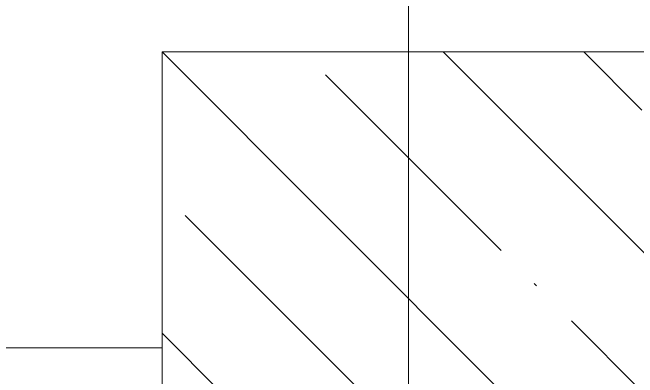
# Model space of a CAD drawing. Header units: millimetres. Extents: x -68946 to 288321, y -402657 to 324925.
# Drawn here: x 126851 to 127485, y -218411 to -218041 of the extents above; entities that cross this region are included whole.
import ezdxf

# ---------------------------------------------------------------- set-up
doc = ezdxf.new("R2010")
doc.units = ezdxf.units.MM
doc.linetypes.add('ADSK_Линия сетки', pattern=[2500, 2000, -250, 0, -250])
for name, color, linetype, lineweight in [('A-FLOR-____-OTLN', 192, 'Continuous', 9), ('S-COLS-____-MCUT', 250, 'Continuous', 25), ('S-COLS-____-OTLN', 250, 'Continuous', 9), ('S-GRID-____-OTLN', 250, 'Continuous', 9)]:
    doc.layers.add(name, color=color, linetype=linetype, lineweight=lineweight)

msp = doc.modelspace()

# ---------------------------------------------------------------- hatches: boundary and pattern name
at = {"layer": 'S-COLS-____-OTLN', "lineweight": 5}
h = msp.add_hatch(dxfattribs=at)
h.set_pattern_fill('FP_19', color=256, style=0, pattern_type=2)
h.set_pattern_definition([(135, (28052.9, -258555.93), (-142.5612, -142.5612), []), (135, (28195.47, -258555.93), (-142.5612, -142.5612), [252.016, -50.403, 3.353, -47.05])])
h.paths.add_polyline_path([(127002.9057, -218780.928), (127502.9057, -218780.9056), (127502.9057, -218080.9286), (127002.9057, -218080.928), (127002.9057, -218780.9056)])

# ---------------------------------------------------------------- linework, layer by layer
at = {"layer": 'A-FLOR-____-OTLN', "lineweight": 5}
msp.add_line((127002.9057, -218380.9056), (121702.9057, -218380.9056), dxfattribs=at)
at = {"layer": 'S-COLS-____-MCUT', "lineweight": 5}
for p, q in [((127502.9057, -218080.928), (127002.9057, -218080.928)), ((127002.9057, -218080.928), (127002.9057, -218713.0113))]:
    msp.add_line(p, q, dxfattribs=at)
at = {"layer": 'S-GRID-____-OTLN', "linetype": 'ADSK_Линия сетки'}
msp.add_line((127252.9057, -197353.9241), (127252.9057, -262294.7685), dxfattribs=at)

doc.saveas('drawing.dxf')
